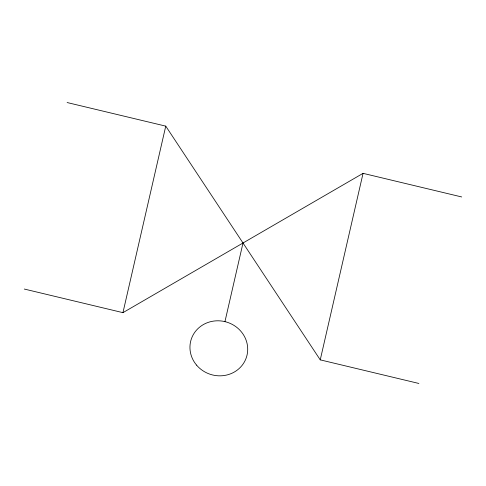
<?xml version="1.0" encoding="UTF-8"?>
<svg xmlns="http://www.w3.org/2000/svg" width="486" height="486" viewBox="0 0 486 486"><rect width="100%" height="100%" fill="white"/><g stroke="black" fill="none" stroke-linecap="round" stroke-linejoin="round"><path stroke-width="0.73" d="M24.3 289.049L122.946 312.656L165.756 126.135L67.111 102.534M224.951 321.635L243 243M418.889 383.466L320.244 359.865L363.054 173.344L461.7 196.952M122.946 312.656L363.054 173.344M165.756 126.135L320.244 359.865M196.563 365.114A29.032 27.368 17.7 0 0 245.892 358.796A29.032 27.368 17.7 0 0 214.022 321.033A29.032 27.368 17.7 0 0 196.563 365.114"/></g></svg>
